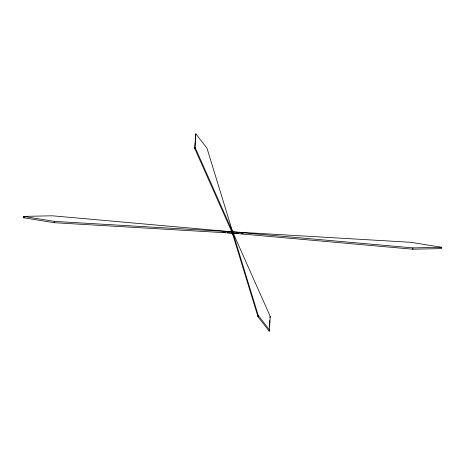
<?xml version="1.0" encoding="UTF-8"?>
<svg xmlns="http://www.w3.org/2000/svg" width="465" height="465" viewBox="0 0 465 465"><rect width="100%" height="100%" fill="white"/><g stroke="black" fill="none" stroke-linecap="round" stroke-linejoin="round"><path stroke-width="0.7" d="M233.256 235.133L194.818 148.678L195.771 133.815L207.012 148.259L258.232 315.439L269.473 329.883L269.229 331.185L257.988 316.741L232.378 233.151L232.622 231.849M194.818 148.678L195.771 133.815M269.229 331.185L269.299 329.761M269.45 326.907L269.787 320.478M269.473 329.883L270.182 316.322L195.062 147.376M238.173 233.494L54.178 222.706L23.25 217.696L23.494 216.394L52.318 215.801L412.926 247.897L441.75 247.304L441.506 248.606L412.682 249.199L227.327 232.703M54.178 222.706L54.422 221.398L410.822 242.294L441.75 247.304M257.988 316.741L258.232 315.439M269.938 317.624L270.182 316.322M412.682 249.199L412.926 247.897M23.25 217.696L24.692 217.667M241.068 233.663L243.242 233.79M222.282 232.256L225.165 232.512M23.494 216.394L54.422 221.398"/></g></svg>
